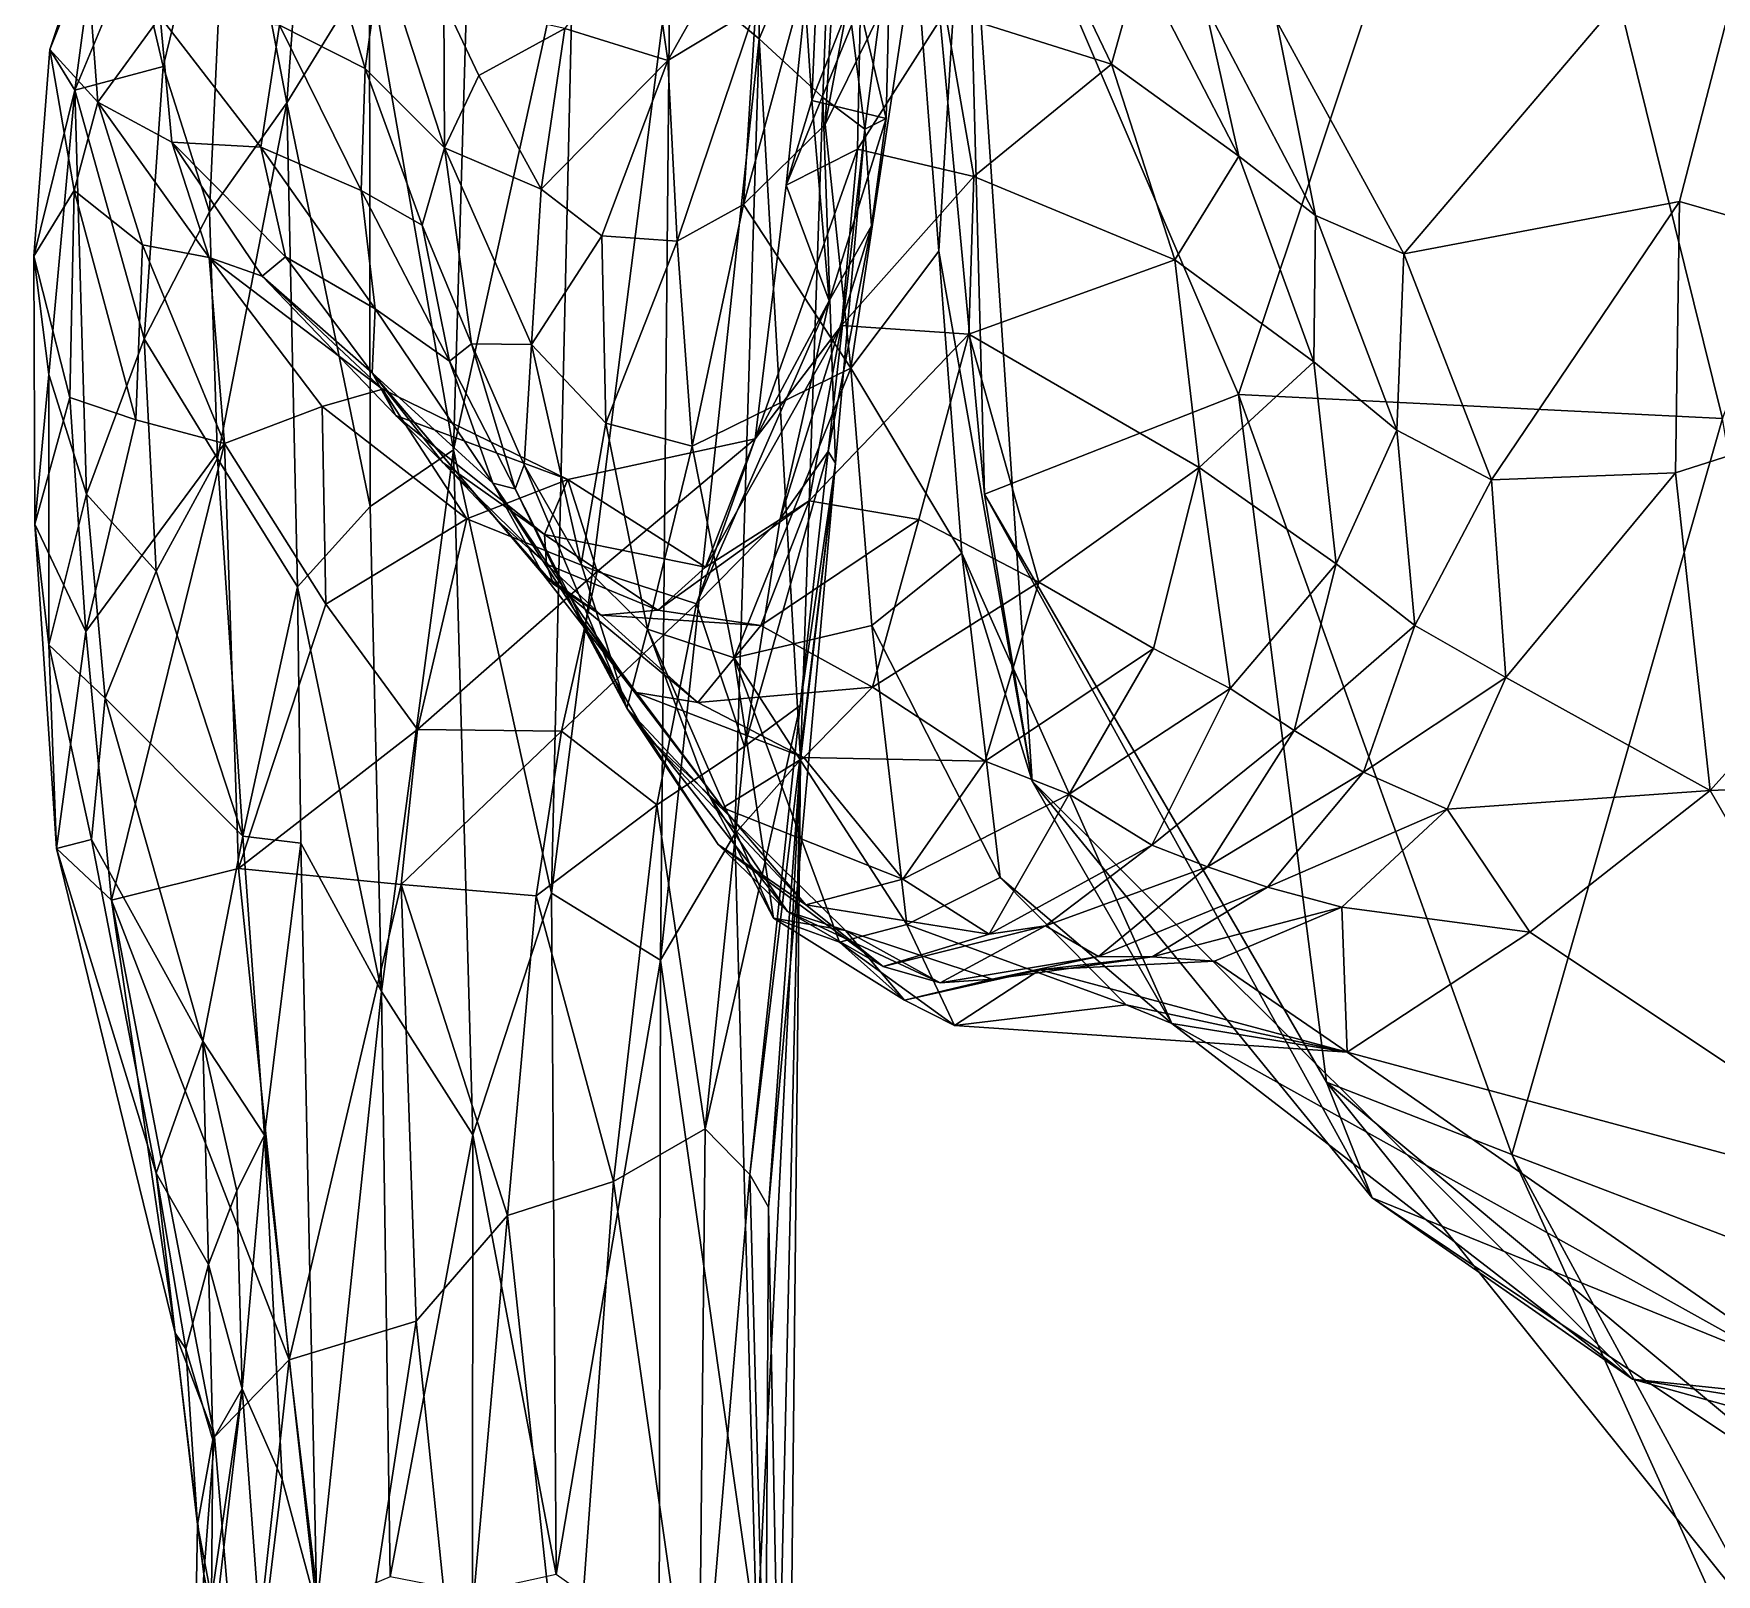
# Model space of a CAD drawing. Extents: x -0.66 to 0.66, y -2.3 to 3.93.
# Drawn here: x -0.3989 to -0.191, y -1.1085 to -0.9182 of the extents above; entities that cross this region are included whole.
import ezdxf

# ---------------------------------------------------------------- set-up
doc = ezdxf.new("R2010")
doc.units = 0
doc.layers.add('PARASAUR$LWO', color=1, linetype='CONTINUOUS')

msp = doc.modelspace()

# ---------------------------------------------------------------- linework, layer by layer
at = {"layer": 'PARASAUR$LWO'}
for points in [[(-0.21617, -0.86113, 2.31022), (-0.29174, -0.86544, 2.1941), (-0.25009, -0.96274, 2.17758)], [(-0.19027, -0.96572, 2.28436), (-0.21617, -0.86113, 2.31022), (-0.25009, -0.96274, 2.17758)], [(-0.15707, -0.88091, 2.42128), (-0.21617, -0.86113, 2.31022), (-0.19027, -0.96572, 2.28436)], [(-0.25009, -0.96274, 2.17758), (-0.29174, -0.86544, 2.1941), (-0.28146, -0.97505, 2.09095)], [(-0.29174, -0.86544, 2.1941), (-0.28375, -0.88923, 2.09886), (-0.28146, -0.97505, 2.09095)], [(-0.30929, -0.91878, 1.5783), (-0.32035, -0.9096, 1.57262), (-0.30942, -0.87705, 1.606)], [(-0.30942, -0.87705, 1.606), (-0.30035, -0.89756, 1.60572), (-0.30929, -0.91878, 1.5783)], [(-0.29005, -0.90677, 2.00686), (-0.29101, -0.87584, 1.98443), (-0.30116, -0.92937, 1.98089)], [(-0.29922, -0.89512, 1.9612), (-0.30116, -0.92937, 1.98089), (-0.29101, -0.87584, 1.98443)], [(-0.36415, -0.87912, 1.58341), (-0.36765, -0.92668, 1.55701), (-0.37485, -0.88904, 1.58564)], [(-0.35743, -0.91004, 1.56292), (-0.36765, -0.92668, 1.55701), (-0.36415, -0.87912, 1.58341)], [(-0.38645, -0.9073, 1.58669), (-0.37485, -0.88904, 1.58564), (-0.38296, -0.9222, 1.57124)], [(-0.37721, -0.94018, 1.55598), (-0.38296, -0.9222, 1.57124), (-0.37485, -0.88904, 1.58564)], [(-0.36765, -0.92668, 1.55701), (-0.37721, -0.94018, 1.55598), (-0.37485, -0.88904, 1.58564)], [(-0.28375, -0.88923, 2.09886), (-0.29005, -0.90677, 2.00686), (-0.2871, -0.94504, 2.01285)], [(-0.28375, -0.88923, 2.09886), (-0.2871, -0.94504, 2.01285), (-0.27557, -1.01053, 2.03134)], [(-0.28146, -0.97505, 2.09095), (-0.28375, -0.88923, 2.09886), (-0.27557, -1.01053, 2.03134)], [(-0.3907, -0.90143, 1.60467), (-0.39696, -0.9201, 1.60761), (-0.38574, -0.89086, 1.62573)], [(-0.39236, -0.90861, 1.62751), (-0.38574, -0.89086, 1.62573), (-0.39696, -0.9201, 1.60761)], [(-0.24541, -0.91658, 1.73413), (-0.18309, -0.89062, 1.7254), (-0.22966, -0.94534, 1.73504)], [(-0.19558, -0.93889, 1.73775), (-0.22966, -0.94534, 1.73504), (-0.18309, -0.89062, 1.7254)], [(-0.19558, -0.93889, 1.73775), (-0.18309, -0.89062, 1.7254), (-0.14067, -0.95471, 1.72373)], [(-0.30116, -0.92937, 1.98089), (-0.29922, -0.89512, 1.9612), (-0.31124, -0.93926, 1.95469)], [(-0.30972, -0.9149, 1.9328), (-0.31124, -0.93926, 1.95469), (-0.29922, -0.89512, 1.9612)], [(-0.32326, -0.90289, 1.82863), (-0.3206, -0.92145, 1.89166), (-0.30683, -0.89699, 1.89226)], [(-0.30972, -0.9149, 1.9328), (-0.30683, -0.89699, 1.89226), (-0.3206, -0.92145, 1.89166)], [(-0.30143, -0.92602, 1.58806), (-0.30929, -0.91878, 1.5783), (-0.30035, -0.89756, 1.60572)], [(-0.30035, -0.89756, 1.60572), (-0.29627, -0.92995, 1.60293), (-0.30143, -0.92602, 1.58806)], [(-0.29627, -0.92995, 1.60293), (-0.30035, -0.89756, 1.60572), (-0.29308, -0.90563, 1.62459)], [(-0.39696, -0.9201, 1.60761), (-0.3907, -0.90143, 1.60467), (-0.39385, -0.92512, 1.58573)], [(-0.39385, -0.92512, 1.58573), (-0.3907, -0.90143, 1.60467), (-0.38645, -0.9073, 1.58669)], [(-0.34513, -0.90316, 1.56622), (-0.33217, -0.90177, 1.57008), (-0.34709, -0.96959, 1.5272)], [(-0.33495, -1.02434, 1.50005), (-0.34709, -0.96959, 1.5272), (-0.33217, -0.90177, 1.57008)], [(-0.33217, -0.90177, 1.57008), (-0.32035, -0.9096, 1.57262), (-0.33495, -1.02434, 1.50005)], [(-0.26579, -0.92191, 1.69391), (-0.28631, -0.91544, 1.66431), (-0.27594, -0.90072, 1.69848)], [(-0.27594, -0.90072, 1.69848), (-0.26233, -0.90954, 1.71895), (-0.26579, -0.92191, 1.69391)], [(-0.36401, -0.90251, 1.67818), (-0.36856, -0.91711, 1.6787), (-0.35797, -0.92244, 1.70993)], [(-0.35797, -0.92244, 1.70993), (-0.35601, -0.90815, 1.70993), (-0.36401, -0.90251, 1.67818)], [(-0.34513, -0.90316, 1.56622), (-0.34709, -0.96959, 1.5272), (-0.35743, -0.91004, 1.56292)], [(-0.3206, -0.92145, 1.89166), (-0.32326, -0.90289, 1.82863), (-0.33332, -0.91753, 1.8201)], [(-0.29362, -0.92865, 1.62611), (-0.29308, -0.90563, 1.62459), (-0.29742, -0.91263, 1.63247)], [(-0.29308, -0.90563, 1.62459), (-0.29362, -0.92865, 1.62611), (-0.29627, -0.92995, 1.60293)], [(-0.39385, -0.92512, 1.58573), (-0.38645, -0.9073, 1.58669), (-0.38296, -0.9222, 1.57124)], [(-0.35601, -0.90815, 1.70993), (-0.35797, -0.92244, 1.70993), (-0.34817, -0.93224, 1.76679)], [(-0.34817, -0.93224, 1.76679), (-0.34825, -0.91424, 1.74791), (-0.35601, -0.90815, 1.70993)], [(-0.30116, -0.92937, 1.98089), (-0.29798, -0.95948, 1.98542), (-0.29005, -0.90677, 2.00686)], [(-0.2871, -0.94504, 2.01285), (-0.29005, -0.90677, 2.00686), (-0.29798, -0.95948, 1.98542)], [(-0.39101, -0.92663, 1.62929), (-0.39236, -0.90861, 1.62751), (-0.39696, -0.9201, 1.60761)], [(-0.39236, -0.90861, 1.62751), (-0.39101, -0.92663, 1.62929), (-0.38333, -0.91608, 1.65229)], [(-0.35743, -0.91004, 1.56292), (-0.35736, -0.97657, 1.52393), (-0.36765, -0.92668, 1.55701)], [(-0.34709, -0.96959, 1.5272), (-0.35736, -0.97657, 1.52393), (-0.35743, -0.91004, 1.56292)], [(-0.3215, -1.03264, 1.50427), (-0.33495, -1.02434, 1.50005), (-0.32035, -0.9096, 1.57262)], [(-0.32035, -0.9096, 1.57262), (-0.30929, -0.91878, 1.5783), (-0.3215, -1.03264, 1.50427)], [(-0.30206, -0.9093, 1.63593), (-0.30361, -0.91412, 1.63222), (-0.30278, -0.92643, 1.62999)], [(-0.30278, -0.92643, 1.62999), (-0.29742, -0.91263, 1.63247), (-0.30206, -0.9093, 1.63593)], [(-0.25006, -0.93329, 1.71701), (-0.26579, -0.92191, 1.69391), (-0.26233, -0.90954, 1.71895)], [(-0.26233, -0.90954, 1.71895), (-0.25425, -0.91459, 1.72755), (-0.25006, -0.93329, 1.71701)], [(-0.29742, -0.91263, 1.63247), (-0.30278, -0.92643, 1.62999), (-0.29362, -0.92865, 1.62611)], [(-0.34394, -0.92331, 1.77811), (-0.34825, -0.91424, 1.74791), (-0.34817, -0.93224, 1.76679)], [(-0.34394, -0.92331, 1.77811), (-0.33332, -0.91753, 1.8201), (-0.34825, -0.91424, 1.74791)], [(-0.30598, -0.93688, 1.62557), (-0.30278, -0.92643, 1.62999), (-0.30361, -0.91412, 1.63222)], [(-0.30361, -0.91412, 1.63222), (-0.29677, -0.91441, 1.64493), (-0.30598, -0.93688, 1.62557)], [(-0.29715, -0.93241, 1.63889), (-0.30598, -0.93688, 1.62557), (-0.29677, -0.91441, 1.64493)], [(-0.29677, -0.91441, 1.64493), (-0.28631, -0.91544, 1.66431), (-0.29715, -0.93241, 1.63889)], [(-0.24058, -0.94061, 1.7274), (-0.25006, -0.93329, 1.71701), (-0.25425, -0.91459, 1.72755)], [(-0.25425, -0.91459, 1.72755), (-0.24541, -0.91658, 1.73413), (-0.24058, -0.94061, 1.7274)], [(-0.38188, -0.93155, 1.65057), (-0.38333, -0.91608, 1.65229), (-0.39101, -0.92663, 1.62929)], [(-0.37087, -0.93216, 1.67781), (-0.36856, -0.91711, 1.6787), (-0.38333, -0.91608, 1.65229)], [(-0.38333, -0.91608, 1.65229), (-0.38188, -0.93155, 1.65057), (-0.37087, -0.93216, 1.67781)], [(-0.3206, -0.92145, 1.89166), (-0.31945, -0.94378, 1.92271), (-0.30972, -0.9149, 1.9328)], [(-0.31124, -0.93926, 1.95469), (-0.30972, -0.9149, 1.9328), (-0.31945, -0.94378, 1.92271)], [(-0.28278, -0.93582, 1.66278), (-0.29715, -0.93241, 1.63889), (-0.28631, -0.91544, 1.66431)], [(-0.28631, -0.91544, 1.66431), (-0.26579, -0.92191, 1.69391), (-0.28278, -0.93582, 1.66278)], [(-0.22966, -0.94534, 1.73504), (-0.24058, -0.94061, 1.7274), (-0.24541, -0.91658, 1.73413)], [(-0.36856, -0.91711, 1.6787), (-0.37087, -0.93216, 1.67781), (-0.35846, -0.93755, 1.71052)], [(-0.35846, -0.93755, 1.71052), (-0.35797, -0.92244, 1.70993), (-0.36856, -0.91711, 1.6787)], [(-0.33622, -0.93736, 1.84106), (-0.33332, -0.91753, 1.8201), (-0.34394, -0.92331, 1.77811)], [(-0.3206, -0.92145, 1.89166), (-0.33332, -0.91753, 1.8201), (-0.33622, -0.93736, 1.84106)], [(-0.31232, -1.01701, 1.52042), (-0.3215, -1.03264, 1.50427), (-0.30929, -0.91878, 1.5783)], [(-0.30929, -0.91878, 1.5783), (-0.30421, -1.00786, 1.54015), (-0.31232, -1.01701, 1.52042)], [(-0.30421, -1.00786, 1.54015), (-0.30929, -0.91878, 1.5783), (-0.30143, -0.92602, 1.58806)], [(-0.39894, -0.94566, 1.59159), (-0.39696, -0.9201, 1.60761), (-0.39385, -0.92512, 1.58573)], [(-0.39392, -0.93754, 1.61434), (-0.39696, -0.9201, 1.60761), (-0.39894, -0.94566, 1.59159)], [(-0.39392, -0.93754, 1.61434), (-0.39101, -0.92663, 1.62929), (-0.39696, -0.9201, 1.60761)], [(-0.39385, -0.92512, 1.58573), (-0.38296, -0.9222, 1.57124), (-0.38527, -0.95585, 1.55582)], [(-0.37721, -0.94018, 1.55598), (-0.38527, -0.95585, 1.55582), (-0.38296, -0.9222, 1.57124)], [(-0.35797, -0.92244, 1.70993), (-0.35846, -0.93755, 1.71052), (-0.35093, -0.94183, 1.74782)], [(-0.35093, -0.94183, 1.74782), (-0.34817, -0.93224, 1.76679), (-0.35797, -0.92244, 1.70993)], [(-0.32876, -0.94313, 1.88782), (-0.3206, -0.92145, 1.89166), (-0.33622, -0.93736, 1.84106)], [(-0.31945, -0.94378, 1.92271), (-0.3206, -0.92145, 1.89166), (-0.32876, -0.94313, 1.88782)], [(-0.25797, -0.94608, 1.6956), (-0.28278, -0.93582, 1.66278), (-0.26579, -0.92191, 1.69391)], [(-0.26579, -0.92191, 1.69391), (-0.25006, -0.93329, 1.71701), (-0.25797, -0.94608, 1.6956)], [(-0.39894, -0.94566, 1.59159), (-0.39385, -0.92512, 1.58573), (-0.39708, -0.96027, 1.57284)], [(-0.39708, -0.96027, 1.57284), (-0.39385, -0.92512, 1.58573), (-0.39241, -0.97506, 1.55536)], [(-0.39241, -0.97506, 1.55536), (-0.39385, -0.92512, 1.58573), (-0.38527, -0.95585, 1.55582)], [(-0.33622, -0.93736, 1.84106), (-0.34394, -0.92331, 1.77811), (-0.34817, -0.93224, 1.76679)], [(-0.39101, -0.92663, 1.62929), (-0.39392, -0.93754, 1.61434), (-0.38548, -0.94426, 1.62217)], [(-0.39101, -0.92663, 1.62929), (-0.38548, -0.94426, 1.62217), (-0.37726, -0.94583, 1.63097)], [(-0.39101, -0.92663, 1.62929), (-0.37726, -0.94583, 1.63097), (-0.38188, -0.93155, 1.65057)], [(-0.36765, -0.92668, 1.55701), (-0.37623, -0.97065, 1.53917), (-0.37721, -0.94018, 1.55598)], [(-0.36765, -0.92668, 1.55701), (-0.36635, -0.9865, 1.52193), (-0.37623, -0.97065, 1.53917)], [(-0.35736, -0.97657, 1.52393), (-0.36635, -0.9865, 1.52193), (-0.36765, -0.92668, 1.55701)], [(-0.30278, -0.92643, 1.62999), (-0.30598, -0.93688, 1.62557), (-0.30067, -0.95117, 1.62744)], [(-0.30143, -0.92602, 1.58806), (-0.29988, -0.97121, 1.58089), (-0.30421, -1.00786, 1.54015)], [(-0.30067, -0.95117, 1.62744), (-0.29362, -0.92865, 1.62611), (-0.30278, -0.92643, 1.62999)], [(-0.29627, -0.92995, 1.60293), (-0.29988, -0.97121, 1.58089), (-0.30143, -0.92602, 1.58806)], [(-0.29541, -0.94189, 1.6146), (-0.29362, -0.92865, 1.62611), (-0.30067, -0.95117, 1.62744)], [(-0.29541, -0.94189, 1.6146), (-0.29627, -0.92995, 1.60293), (-0.29362, -0.92865, 1.62611)], [(-0.31124, -0.93926, 1.95469), (-0.29798, -0.95948, 1.98542), (-0.30116, -0.92937, 1.98089)], [(-0.29988, -0.97121, 1.58089), (-0.29627, -0.92995, 1.60293), (-0.30079, -0.9698, 1.59646)], [(-0.29541, -0.94189, 1.6146), (-0.30079, -0.9698, 1.59646), (-0.29627, -0.92995, 1.60293)], [(-0.38188, -0.93155, 1.65057), (-0.37073, -0.94813, 1.64925), (-0.36784, -0.94573, 1.67341)], [(-0.37073, -0.94813, 1.64925), (-0.38188, -0.93155, 1.65057), (-0.37726, -0.94583, 1.63097)], [(-0.36784, -0.94573, 1.67341), (-0.37087, -0.93216, 1.67781), (-0.38188, -0.93155, 1.65057)], [(-0.35674, -0.95217, 1.70799), (-0.35846, -0.93755, 1.71052), (-0.37087, -0.93216, 1.67781)], [(-0.37087, -0.93216, 1.67781), (-0.36784, -0.94573, 1.67341), (-0.35674, -0.95217, 1.70799)], [(-0.34484, -0.95649, 1.77766), (-0.34817, -0.93224, 1.76679), (-0.35093, -0.94183, 1.74782)], [(-0.34817, -0.93224, 1.76679), (-0.34484, -0.95649, 1.77766), (-0.33745, -0.95657, 1.8414)], [(-0.33745, -0.95657, 1.8414), (-0.33622, -0.93736, 1.84106), (-0.34817, -0.93224, 1.76679)], [(-0.30598, -0.93688, 1.62557), (-0.29715, -0.93241, 1.63889), (-0.30982, -0.96823, 1.62428)], [(-0.29912, -0.9542, 1.64235), (-0.30982, -0.96823, 1.62428), (-0.29715, -0.93241, 1.63889)], [(-0.29715, -0.93241, 1.63889), (-0.28278, -0.93582, 1.66278), (-0.29912, -0.9542, 1.64235)], [(-0.24079, -0.95871, 1.72244), (-0.25797, -0.94608, 1.6956), (-0.25006, -0.93329, 1.71701)], [(-0.25006, -0.93329, 1.71701), (-0.24058, -0.94061, 1.7274), (-0.24079, -0.95871, 1.72244)], [(-0.39448, -0.96311, 1.59799), (-0.39392, -0.93754, 1.61434), (-0.39894, -0.94566, 1.59159)], [(-0.39448, -0.96311, 1.59799), (-0.38632, -0.96588, 1.60614), (-0.39392, -0.93754, 1.61434)], [(-0.39392, -0.93754, 1.61434), (-0.38632, -0.96588, 1.60614), (-0.38548, -0.94426, 1.62217)], [(-0.34755, -0.95862, 1.7466), (-0.35093, -0.94183, 1.74782), (-0.35846, -0.93755, 1.71052)], [(-0.35846, -0.93755, 1.71052), (-0.35674, -0.95217, 1.70799), (-0.34755, -0.95862, 1.7466)], [(-0.32876, -0.94313, 1.88782), (-0.33622, -0.93736, 1.84106), (-0.33745, -0.95657, 1.8414)], [(-0.30982, -0.96823, 1.62428), (-0.30067, -0.95117, 1.62744), (-0.30598, -0.93688, 1.62557)], [(-0.2834, -0.95527, 1.66532), (-0.29912, -0.9542, 1.64235), (-0.28278, -0.93582, 1.66278)], [(-0.28278, -0.93582, 1.66278), (-0.25797, -0.94608, 1.6956), (-0.2834, -0.95527, 1.66532)], [(-0.31945, -0.94378, 1.92271), (-0.31758, -0.96911, 1.93099), (-0.31124, -0.93926, 1.95469)], [(-0.29798, -0.95948, 1.98542), (-0.31124, -0.93926, 1.95469), (-0.31758, -0.96911, 1.93099)], [(-0.19558, -0.93889, 1.73775), (-0.21884, -0.97329, 1.74568), (-0.22966, -0.94534, 1.73504)], [(-0.1961, -0.97243, 1.73558), (-0.21884, -0.97329, 1.74568), (-0.19558, -0.93889, 1.73775)], [(-0.1961, -0.97243, 1.73558), (-0.19558, -0.93889, 1.73775), (-0.14067, -0.95471, 1.72373)], [(-0.37721, -0.94018, 1.55598), (-0.37623, -0.97065, 1.53917), (-0.38527, -0.95585, 1.55582)], [(-0.23052, -0.96715, 1.73558), (-0.24079, -0.95871, 1.72244), (-0.24058, -0.94061, 1.7274)], [(-0.24058, -0.94061, 1.7274), (-0.22966, -0.94534, 1.73504), (-0.23052, -0.96715, 1.73558)], [(-0.35093, -0.94183, 1.74782), (-0.34755, -0.95862, 1.7466), (-0.34484, -0.95649, 1.77766)], [(-0.32823, -0.96627, 1.89341), (-0.32876, -0.94313, 1.88782), (-0.33745, -0.95657, 1.8414)], [(-0.32876, -0.94313, 1.88782), (-0.32823, -0.96627, 1.89341), (-0.31945, -0.94378, 1.92271)], [(-0.31758, -0.96911, 1.93099), (-0.31945, -0.94378, 1.92271), (-0.32823, -0.96627, 1.89341)], [(-0.30079, -0.9698, 1.59646), (-0.29541, -0.94189, 1.6146), (-0.30671, -0.97808, 1.60509)], [(-0.30067, -0.95117, 1.62744), (-0.30671, -0.97808, 1.60509), (-0.29541, -0.94189, 1.6146)], [(-0.39881, -0.97876, 1.57742), (-0.39894, -0.94566, 1.59159), (-0.39708, -0.96027, 1.57284)], [(-0.39448, -0.96311, 1.59799), (-0.39894, -0.94566, 1.59159), (-0.39881, -0.97876, 1.57742)], [(-0.38632, -0.96588, 1.60614), (-0.37535, -0.96881, 1.61602), (-0.38548, -0.94426, 1.62217)], [(-0.38548, -0.94426, 1.62217), (-0.37535, -0.96881, 1.61602), (-0.37726, -0.94583, 1.63097)], [(-0.36328, -0.96423, 1.62885), (-0.35586, -0.96208, 1.63083), (-0.37726, -0.94583, 1.63097)], [(-0.37535, -0.96881, 1.61602), (-0.36328, -0.96423, 1.62885), (-0.37726, -0.94583, 1.63097)], [(-0.37726, -0.94583, 1.63097), (-0.35586, -0.96208, 1.63083), (-0.37073, -0.94813, 1.64925)], [(-0.35713, -0.96004, 1.68383), (-0.36784, -0.94573, 1.67341), (-0.37073, -0.94813, 1.64925)], [(-0.35713, -0.96004, 1.68383), (-0.35674, -0.95217, 1.70799), (-0.36784, -0.94573, 1.67341)], [(-0.2871, -0.94504, 2.01285), (-0.29798, -0.95948, 1.98542), (-0.28426, -0.98233, 1.99064)], [(-0.2871, -0.94504, 2.01285), (-0.28426, -0.98233, 1.99064), (-0.27557, -1.01053, 2.03134)], [(-0.21884, -0.97329, 1.74568), (-0.23052, -0.96715, 1.73558), (-0.22966, -0.94534, 1.73504)], [(-0.25494, -0.97174, 1.70299), (-0.2834, -0.95527, 1.66532), (-0.25797, -0.94608, 1.6956)], [(-0.25797, -0.94608, 1.6956), (-0.24079, -0.95871, 1.72244), (-0.25494, -0.97174, 1.70299)], [(-0.37073, -0.94813, 1.64925), (-0.35421, -0.96532, 1.64495), (-0.35713, -0.96004, 1.68383)], [(-0.35421, -0.96532, 1.64495), (-0.37073, -0.94813, 1.64925), (-0.35586, -0.96208, 1.63083)], [(-0.30671, -0.97808, 1.60509), (-0.30067, -0.95117, 1.62744), (-0.31706, -0.98862, 1.60974)], [(-0.30982, -0.96823, 1.62428), (-0.31706, -0.98862, 1.60974), (-0.30067, -0.95117, 1.62744)], [(-0.35674, -0.95217, 1.70799), (-0.35713, -0.96004, 1.68383), (-0.34221, -0.97369, 1.74017)], [(-0.34221, -0.97369, 1.74017), (-0.34755, -0.95862, 1.7466), (-0.35674, -0.95217, 1.70799)], [(-0.30982, -0.96823, 1.62428), (-0.29912, -0.9542, 1.64235), (-0.31595, -0.98408, 1.63394)], [(-0.30313, -0.97586, 1.65701), (-0.31595, -0.98408, 1.63394), (-0.29912, -0.9542, 1.64235)], [(-0.29912, -0.9542, 1.64235), (-0.2834, -0.95527, 1.66532), (-0.30313, -0.97586, 1.65701)], [(-0.38527, -0.95585, 1.55582), (-0.38381, -0.98457, 1.5388), (-0.39241, -0.97506, 1.55536)], [(-0.37623, -0.97065, 1.53917), (-0.38381, -0.98457, 1.5388), (-0.38527, -0.95585, 1.55582)], [(-0.28959, -0.97819, 1.67608), (-0.30313, -0.97586, 1.65701), (-0.2834, -0.95527, 1.66532)], [(-0.27474, -0.98592, 1.69401), (-0.28959, -0.97819, 1.67608), (-0.2834, -0.95527, 1.66532)], [(-0.2834, -0.95527, 1.66532), (-0.25494, -0.97174, 1.70299), (-0.27474, -0.98592, 1.69401)], [(-0.19182, -1.01167, 1.75773), (-0.1961, -0.97243, 1.73558), (-0.14067, -0.95471, 1.72373)], [(-0.19182, -1.01167, 1.75773), (-0.14067, -0.95471, 1.72373), (-0.12925, -1.00908, 1.76438)], [(-0.33946, -0.97441, 1.7729), (-0.34484, -0.95649, 1.77766), (-0.34755, -0.95862, 1.7466)], [(-0.34484, -0.95649, 1.77766), (-0.33946, -0.97441, 1.7729), (-0.33835, -0.97141, 1.80795)], [(-0.33835, -0.97141, 1.80795), (-0.33745, -0.95657, 1.8414), (-0.34484, -0.95649, 1.77766)], [(-0.3313, -0.98364, 1.84251), (-0.33745, -0.95657, 1.8414), (-0.33835, -0.97141, 1.80795)], [(-0.33745, -0.95657, 1.8414), (-0.3313, -0.98364, 1.84251), (-0.32823, -0.96627, 1.89341)], [(-0.39881, -0.97876, 1.57742), (-0.39708, -0.96027, 1.57284), (-0.39706, -0.99366, 1.55601)], [(-0.39706, -0.99366, 1.55601), (-0.39708, -0.96027, 1.57284), (-0.39241, -0.97506, 1.55536)], [(-0.33598, -0.98499, 1.72513), (-0.35713, -0.96004, 1.68383), (-0.34153, -0.97841, 1.70052)], [(-0.34153, -0.97841, 1.70052), (-0.35713, -0.96004, 1.68383), (-0.3484, -0.97115, 1.67231)], [(-0.3484, -0.97115, 1.67231), (-0.35713, -0.96004, 1.68383), (-0.35421, -0.96532, 1.64495)], [(-0.33598, -0.98499, 1.72513), (-0.34221, -0.97369, 1.74017), (-0.35713, -0.96004, 1.68383)], [(-0.34755, -0.95862, 1.7466), (-0.34221, -0.97369, 1.74017), (-0.33946, -0.97441, 1.7729)], [(-0.29798, -0.95948, 1.98542), (-0.31758, -0.96911, 1.93099), (-0.3124, -0.99527, 1.92033)], [(-0.3124, -0.99527, 1.92033), (-0.29539, -0.99128, 1.96689), (-0.29798, -0.95948, 1.98542)], [(-0.29539, -0.99128, 1.96689), (-0.28426, -0.98233, 1.99064), (-0.29798, -0.95948, 1.98542)], [(-0.23801, -0.98364, 1.73301), (-0.25494, -0.97174, 1.70299), (-0.24079, -0.95871, 1.72244)], [(-0.24079, -0.95871, 1.72244), (-0.23052, -0.96715, 1.73558), (-0.23801, -0.98364, 1.73301)], [(-0.36328, -0.96423, 1.62885), (-0.34544, -0.97808, 1.6273), (-0.35586, -0.96208, 1.63083)], [(-0.34544, -0.97808, 1.6273), (-0.33295, -0.97324, 1.62601), (-0.35586, -0.96208, 1.63083)], [(-0.35586, -0.96208, 1.63083), (-0.33295, -0.97324, 1.62601), (-0.35421, -0.96532, 1.64495)], [(-0.39248, -0.99204, 1.58511), (-0.39448, -0.96311, 1.59799), (-0.39881, -0.97876, 1.57742)], [(-0.39448, -0.96311, 1.59799), (-0.39248, -0.99204, 1.58511), (-0.38632, -0.96588, 1.60614)], [(-0.37535, -0.96881, 1.61602), (-0.36286, -0.98865, 1.61338), (-0.36328, -0.96423, 1.62885)], [(-0.36286, -0.98865, 1.61338), (-0.34544, -0.97808, 1.6273), (-0.36328, -0.96423, 1.62885)], [(-0.25009, -0.96274, 2.17758), (-0.28146, -0.97505, 2.09095), (-0.23921, -1.04771, 2.07853)], [(-0.21632, -1.05663, 2.16369), (-0.25009, -0.96274, 2.17758), (-0.23921, -1.04771, 2.07853)], [(-0.19027, -0.96572, 2.28436), (-0.25009, -0.96274, 2.17758), (-0.21632, -1.05663, 2.16369)], [(-0.39248, -0.99204, 1.58511), (-0.37535, -0.96881, 1.61602), (-0.38632, -0.96588, 1.60614)], [(-0.35421, -0.96532, 1.64495), (-0.33581, -0.98003, 1.63909), (-0.3484, -0.97115, 1.67231)], [(-0.33581, -0.98003, 1.63909), (-0.35421, -0.96532, 1.64495), (-0.33295, -0.97324, 1.62601)], [(-0.32312, -0.99174, 1.88137), (-0.32823, -0.96627, 1.89341), (-0.3313, -0.98364, 1.84251)], [(-0.31758, -0.96911, 1.93099), (-0.32823, -0.96627, 1.89341), (-0.32312, -0.99174, 1.88137)], [(-0.17232, -1.07345, 2.28684), (-0.19027, -0.96572, 2.28436), (-0.21632, -1.05663, 2.16369)], [(-0.32933, -0.98461, 1.62256), (-0.30982, -0.96823, 1.62428), (-0.33295, -0.97324, 1.62601)], [(-0.33295, -0.97324, 1.62601), (-0.30982, -0.96823, 1.62428), (-0.31595, -0.98408, 1.63394)], [(-0.30982, -0.96823, 1.62428), (-0.32933, -0.98461, 1.62256), (-0.31706, -0.98862, 1.60974)], [(-0.22831, -0.99128, 1.74921), (-0.23801, -0.98364, 1.73301), (-0.23052, -0.96715, 1.73558)], [(-0.23052, -0.96715, 1.73558), (-0.21884, -0.97329, 1.74568), (-0.22831, -0.99128, 1.74921)], [(-0.39248, -0.99204, 1.58511), (-0.38934, -1.02523, 1.56457), (-0.37535, -0.96881, 1.61602)], [(-0.38934, -1.02523, 1.56457), (-0.37363, -1.02129, 1.58199), (-0.37535, -0.96881, 1.61602)], [(-0.37623, -0.97065, 1.53917), (-0.3731, -1.01732, 1.51442), (-0.38381, -0.98457, 1.5388)], [(-0.36635, -0.9865, 1.52193), (-0.3731, -1.01732, 1.51442), (-0.37623, -0.97065, 1.53917)], [(-0.37535, -0.96881, 1.61602), (-0.37363, -1.02129, 1.58199), (-0.36286, -0.98865, 1.61338)], [(-0.34709, -0.96959, 1.5272), (-0.35596, -1.0365, 1.49224), (-0.35736, -0.97657, 1.52393)], [(-0.34709, -0.96959, 1.5272), (-0.34468, -1.05421, 1.48223), (-0.35596, -1.0365, 1.49224)], [(-0.34709, -0.96959, 1.5272), (-0.33495, -1.02434, 1.50005), (-0.34468, -1.05421, 1.48223)], [(-0.3124, -0.99527, 1.92033), (-0.31758, -0.96911, 1.93099), (-0.32312, -0.99174, 1.88137)], [(-0.30424, -1.00115, 1.57876), (-0.30079, -0.9698, 1.59646), (-0.31111, -1.00622, 1.5886)], [(-0.30671, -0.97808, 1.60509), (-0.31111, -1.00622, 1.5886), (-0.30079, -0.9698, 1.59646)], [(-0.30079, -0.9698, 1.59646), (-0.30424, -1.00115, 1.57876), (-0.29988, -0.97121, 1.58089)], [(-0.3484, -0.97115, 1.67231), (-0.33559, -0.98368, 1.66897), (-0.34153, -0.97841, 1.70052)], [(-0.33559, -0.98368, 1.66897), (-0.3484, -0.97115, 1.67231), (-0.33581, -0.98003, 1.63909)], [(-0.32564, -1.00151, 1.81994), (-0.33835, -0.97141, 1.80795), (-0.33946, -0.97441, 1.7729)], [(-0.33835, -0.97141, 1.80795), (-0.32564, -1.00151, 1.81994), (-0.3313, -0.98364, 1.84251)], [(-0.30815, -1.06314, 1.52432), (-0.29988, -0.97121, 1.58089), (-0.31047, -1.05911, 1.53847)], [(-0.30424, -1.00115, 1.57876), (-0.31047, -1.05911, 1.53847), (-0.29988, -0.97121, 1.58089)], [(-0.29988, -0.97121, 1.58089), (-0.30815, -1.06314, 1.52432), (-0.30421, -1.00786, 1.54015)], [(-0.2606, -0.99413, 1.71235), (-0.27474, -0.98592, 1.69401), (-0.25494, -0.97174, 1.70299)], [(-0.25111, -0.99907, 1.72872), (-0.2606, -0.99413, 1.71235), (-0.25494, -0.97174, 1.70299)], [(-0.25494, -0.97174, 1.70299), (-0.23801, -0.98364, 1.73301), (-0.25111, -0.99907, 1.72872)], [(-0.1961, -0.97243, 1.73558), (-0.21705, -0.99769, 1.7628), (-0.21884, -0.97329, 1.74568)], [(-0.1961, -0.97243, 1.73558), (-0.19182, -1.01167, 1.75773), (-0.21705, -0.99769, 1.7628)], [(-0.34544, -0.97808, 1.6273), (-0.32933, -0.98461, 1.62256), (-0.33295, -0.97324, 1.62601)], [(-0.33217, -0.9893, 1.76195), (-0.34221, -0.97369, 1.74017), (-0.32471, -0.9995, 1.74306)], [(-0.34221, -0.97369, 1.74017), (-0.33598, -0.98499, 1.72513), (-0.32471, -0.9995, 1.74306)], [(-0.33217, -0.9893, 1.76195), (-0.33946, -0.97441, 1.7729), (-0.34221, -0.97369, 1.74017)], [(-0.33946, -0.97441, 1.7729), (-0.33217, -0.9893, 1.76195), (-0.32564, -1.00151, 1.81994)], [(-0.33581, -0.98003, 1.63909), (-0.33295, -0.97324, 1.62601), (-0.31595, -0.98408, 1.63394)], [(-0.21705, -0.99769, 1.7628), (-0.22831, -0.99128, 1.74921), (-0.21884, -0.97329, 1.74568)], [(-0.39241, -0.97506, 1.55536), (-0.3901, -1.00025, 1.53927), (-0.39706, -0.99366, 1.55601)], [(-0.3901, -1.00025, 1.53927), (-0.39241, -0.97506, 1.55536), (-0.38381, -0.98457, 1.5388)], [(-0.35736, -0.97657, 1.52393), (-0.35596, -1.0365, 1.49224), (-0.36635, -0.9865, 1.52193)], [(-0.31595, -0.98408, 1.63394), (-0.30313, -0.97586, 1.65701), (-0.32182, -0.98937, 1.66426)], [(-0.30908, -0.99126, 1.68275), (-0.32182, -0.98937, 1.66426), (-0.30313, -0.97586, 1.65701)], [(-0.30313, -0.97586, 1.65701), (-0.28959, -0.97819, 1.67608), (-0.30908, -0.99126, 1.68275)], [(-0.23921, -1.04771, 2.07853), (-0.28146, -0.97505, 2.09095), (-0.23357, -1.062, 2.01121)], [(-0.28146, -0.97505, 2.09095), (-0.27557, -1.01053, 2.03134), (-0.23357, -1.062, 2.01121)], [(-0.39614, -1.01883, 1.55408), (-0.39881, -0.97876, 1.57742), (-0.39706, -0.99366, 1.55601)], [(-0.39248, -0.99204, 1.58511), (-0.39881, -0.97876, 1.57742), (-0.39614, -1.01883, 1.55408)], [(-0.36286, -0.98865, 1.61338), (-0.35151, -1.00414, 1.60694), (-0.34544, -0.97808, 1.6273)], [(-0.35151, -1.00414, 1.60694), (-0.32933, -0.98461, 1.62256), (-0.34544, -0.97808, 1.6273)], [(-0.33598, -0.98499, 1.72513), (-0.34153, -0.97841, 1.70052), (-0.33472, -0.98616, 1.69958)], [(-0.33472, -0.98616, 1.69958), (-0.34153, -0.97841, 1.70052), (-0.33559, -0.98368, 1.66897)], [(-0.30671, -0.97808, 1.60509), (-0.31706, -0.98862, 1.60974), (-0.31111, -1.00622, 1.5886)], [(-0.29531, -0.99889, 1.69962), (-0.30908, -0.99126, 1.68275), (-0.28959, -0.97819, 1.67608)], [(-0.28959, -0.97819, 1.67608), (-0.27474, -0.98592, 1.69401), (-0.29531, -0.99889, 1.69962)], [(-0.33559, -0.98368, 1.66897), (-0.33581, -0.98003, 1.63909), (-0.32182, -0.98937, 1.66426)], [(-0.33581, -0.98003, 1.63909), (-0.31595, -0.98408, 1.63394), (-0.32182, -0.98937, 1.66426)], [(-0.28426, -0.98233, 1.99064), (-0.29539, -0.99128, 1.96689), (-0.27953, -1.02242, 1.95503)], [(-0.27557, -1.01053, 2.03134), (-0.28426, -0.98233, 1.99064), (-0.25834, -1.04046, 1.95594)], [(-0.25834, -1.04046, 1.95594), (-0.28426, -0.98233, 1.99064), (-0.27953, -1.02242, 1.95503)], [(-0.38381, -0.98457, 1.5388), (-0.3731, -1.01732, 1.51442), (-0.3901, -1.00025, 1.53927)], [(-0.32933, -0.98461, 1.62256), (-0.35151, -1.00414, 1.60694), (-0.33372, -1.00435, 1.6057)], [(-0.33598, -0.98499, 1.72513), (-0.33472, -0.98616, 1.69958), (-0.32883, -0.99001, 1.6974)], [(-0.32883, -0.99001, 1.6974), (-0.31687, -1.00081, 1.71397), (-0.33598, -0.98499, 1.72513)], [(-0.32471, -0.9995, 1.74306), (-0.33598, -0.98499, 1.72513), (-0.31687, -1.00081, 1.71397)], [(-0.33472, -0.98616, 1.69958), (-0.33559, -0.98368, 1.66897), (-0.32883, -0.99001, 1.6974)], [(-0.33559, -0.98368, 1.66897), (-0.32182, -0.98937, 1.66426), (-0.32883, -0.99001, 1.6974)], [(-0.32933, -0.98461, 1.62256), (-0.33372, -1.00435, 1.6057), (-0.31706, -0.98862, 1.60974)], [(-0.3313, -0.98364, 1.84251), (-0.32564, -1.00151, 1.81994), (-0.32312, -0.99174, 1.88137)], [(-0.24319, -1.00424, 1.7466), (-0.25111, -0.99907, 1.72872), (-0.23801, -0.98364, 1.73301)], [(-0.23801, -0.98364, 1.73301), (-0.22831, -0.99128, 1.74921), (-0.24319, -1.00424, 1.7466)], [(-0.36635, -0.9865, 1.52193), (-0.36595, -1.01817, 1.50583), (-0.3731, -1.01732, 1.51442)], [(-0.35596, -1.0365, 1.49224), (-0.36595, -1.01817, 1.50583), (-0.36635, -0.9865, 1.52193)], [(-0.28138, -1.00805, 1.71591), (-0.29531, -0.99889, 1.69962), (-0.27474, -0.98592, 1.69401)], [(-0.27474, -0.98592, 1.69401), (-0.2606, -0.99413, 1.71235), (-0.28138, -1.00805, 1.71591)], [(-0.37363, -1.02129, 1.58199), (-0.35151, -1.00414, 1.60694), (-0.36286, -0.98865, 1.61338)], [(-0.31706, -0.98862, 1.60974), (-0.33372, -1.00435, 1.6057), (-0.32195, -1.01342, 1.59344)], [(-0.32304, -1.00513, 1.78141), (-0.33217, -0.9893, 1.76195), (-0.3138, -1.0138, 1.75867)], [(-0.33217, -0.9893, 1.76195), (-0.32471, -0.9995, 1.74306), (-0.3138, -1.0138, 1.75867)], [(-0.32304, -1.00513, 1.78141), (-0.32564, -1.00151, 1.81994), (-0.33217, -0.9893, 1.76195)], [(-0.32182, -0.98937, 1.66426), (-0.30908, -0.99126, 1.68275), (-0.32883, -0.99001, 1.6974)], [(-0.31706, -0.98862, 1.60974), (-0.32195, -1.01342, 1.59344), (-0.31111, -1.00622, 1.5886)], [(-0.31687, -1.00081, 1.71397), (-0.32883, -0.99001, 1.6974), (-0.30908, -0.99126, 1.68275)], [(-0.30908, -0.99126, 1.68275), (-0.29531, -0.99889, 1.69962), (-0.31687, -1.00081, 1.71397)], [(-0.29539, -0.99128, 1.96689), (-0.3124, -0.99527, 1.92033), (-0.29108, -1.02821, 1.93744)], [(-0.29108, -1.02821, 1.93744), (-0.27953, -1.02242, 1.95503), (-0.29539, -0.99128, 1.96689)], [(-0.23466, -1.00942, 1.76383), (-0.24319, -1.00424, 1.7466), (-0.22831, -0.99128, 1.74921)], [(-0.22831, -0.99128, 1.74921), (-0.21705, -0.99769, 1.7628), (-0.23466, -1.00942, 1.76383)], [(-0.39706, -0.99366, 1.55601), (-0.39179, -1.01774, 1.54065), (-0.39614, -1.01883, 1.55408)], [(-0.39179, -1.01774, 1.54065), (-0.39706, -0.99366, 1.55601), (-0.3901, -1.00025, 1.53927)], [(-0.38934, -1.02523, 1.56457), (-0.39248, -0.99204, 1.58511), (-0.39614, -1.01883, 1.55408)], [(-0.31539, -1.01246, 1.85433), (-0.32312, -0.99174, 1.88137), (-0.32564, -1.00151, 1.81994)], [(-0.31539, -1.01246, 1.85433), (-0.30752, -1.02743, 1.88786), (-0.32312, -0.99174, 1.88137)], [(-0.3124, -0.99527, 1.92033), (-0.32312, -0.99174, 1.88137), (-0.30752, -1.02743, 1.88786)], [(-0.29938, -1.0304, 1.91656), (-0.29108, -1.02821, 1.93744), (-0.3124, -0.99527, 1.92033)], [(-0.30752, -1.02743, 1.88786), (-0.29938, -1.0304, 1.91656), (-0.3124, -0.99527, 1.92033)], [(-0.27099, -1.01213, 1.73456), (-0.28138, -1.00805, 1.71591), (-0.2606, -0.99413, 1.71235)], [(-0.2606, -0.99413, 1.71235), (-0.25111, -0.99907, 1.72872), (-0.27099, -1.01213, 1.73456)], [(-0.2243, -1.01397, 1.77757), (-0.23466, -1.00942, 1.76383), (-0.21705, -0.99769, 1.7628)], [(-0.19182, -1.01167, 1.75773), (-0.2243, -1.01397, 1.77757), (-0.21705, -0.99769, 1.7628)], [(-0.31687, -1.00081, 1.71397), (-0.30379, -1.00758, 1.72954), (-0.32471, -0.9995, 1.74306)], [(-0.3138, -1.0138, 1.75867), (-0.32471, -0.9995, 1.74306), (-0.30379, -1.00758, 1.72954)], [(-0.30379, -1.00758, 1.72954), (-0.31687, -1.00081, 1.71397), (-0.29531, -0.99889, 1.69962)], [(-0.29531, -0.99889, 1.69962), (-0.28138, -1.00805, 1.71591), (-0.30379, -1.00758, 1.72954)], [(-0.26081, -1.01844, 1.74781), (-0.27099, -1.01213, 1.73456), (-0.25111, -0.99907, 1.72872)], [(-0.25111, -0.99907, 1.72872), (-0.24319, -1.00424, 1.7466), (-0.26081, -1.01844, 1.74781)], [(-0.3901, -1.00025, 1.53927), (-0.37805, -1.04262, 1.5114), (-0.39179, -1.01774, 1.54065)], [(-0.37805, -1.04262, 1.5114), (-0.3901, -1.00025, 1.53927), (-0.3731, -1.01732, 1.51442)], [(-0.31539, -1.01246, 1.85433), (-0.32564, -1.00151, 1.81994), (-0.30579, -1.02662, 1.82018)], [(-0.32564, -1.00151, 1.81994), (-0.31439, -1.01833, 1.80003), (-0.30579, -1.02662, 1.82018)], [(-0.31439, -1.01833, 1.80003), (-0.32564, -1.00151, 1.81994), (-0.32304, -1.00513, 1.78141)], [(-0.31047, -1.05911, 1.53847), (-0.30424, -1.00115, 1.57876), (-0.31596, -1.05347, 1.55293)], [(-0.31111, -1.00622, 1.5886), (-0.31596, -1.05347, 1.55293), (-0.30424, -1.00115, 1.57876)], [(-0.35151, -1.00414, 1.60694), (-0.37363, -1.02129, 1.58199), (-0.35353, -1.0233, 1.58825)], [(-0.35151, -1.00414, 1.60694), (-0.35353, -1.0233, 1.58825), (-0.33372, -1.00435, 1.6057)], [(-0.33372, -1.00435, 1.6057), (-0.35353, -1.0233, 1.58825), (-0.33687, -1.02468, 1.58848)], [(-0.33372, -1.00435, 1.6057), (-0.33687, -1.02468, 1.58848), (-0.32195, -1.01342, 1.59344)], [(-0.31439, -1.01833, 1.80003), (-0.32304, -1.00513, 1.78141), (-0.30353, -1.02578, 1.77293)], [(-0.32304, -1.00513, 1.78141), (-0.3138, -1.0138, 1.75867), (-0.30353, -1.02578, 1.77293)], [(-0.2539, -1.0211, 1.76454), (-0.26081, -1.01844, 1.74781), (-0.24319, -1.00424, 1.7466)], [(-0.24319, -1.00424, 1.7466), (-0.23466, -1.00942, 1.76383), (-0.2539, -1.0211, 1.76454)], [(-0.31111, -1.00622, 1.5886), (-0.32195, -1.01342, 1.59344), (-0.31596, -1.05347, 1.55293)], [(-0.30379, -1.00758, 1.72954), (-0.29157, -1.02261, 1.74333), (-0.3138, -1.0138, 1.75867)], [(-0.31232, -1.01701, 1.52042), (-0.30421, -1.00786, 1.54015), (-0.30959, -1.11668, 1.46295)], [(-0.30421, -1.00786, 1.54015), (-0.30542, -1.12563, 1.47144), (-0.30959, -1.11668, 1.46295)], [(-0.30815, -1.06314, 1.52432), (-0.30691, -1.12732, 1.48045), (-0.30421, -1.00786, 1.54015)], [(-0.30542, -1.12563, 1.47144), (-0.30421, -1.00786, 1.54015), (-0.30691, -1.12732, 1.48045)], [(-0.29157, -1.02261, 1.74333), (-0.30379, -1.00758, 1.72954), (-0.28138, -1.00805, 1.71591)], [(-0.28138, -1.00805, 1.71591), (-0.27099, -1.01213, 1.73456), (-0.29157, -1.02261, 1.74333)], [(-0.24651, -1.02361, 1.78071), (-0.2539, -1.0211, 1.76454), (-0.23466, -1.00942, 1.76383)], [(-0.23466, -1.00942, 1.76383), (-0.2243, -1.01397, 1.77757), (-0.24651, -1.02361, 1.78071)], [(-0.16152, -1.06419, 1.7783), (-0.19182, -1.01167, 1.75773), (-0.12925, -1.00908, 1.76438)], [(-0.2809, -1.02943, 1.75777), (-0.29157, -1.02261, 1.74333), (-0.27099, -1.01213, 1.73456)], [(-0.27099, -1.01213, 1.73456), (-0.26081, -1.01844, 1.74781), (-0.2809, -1.02943, 1.75777)], [(-0.23357, -1.062, 2.01121), (-0.27557, -1.01053, 2.03134), (-0.2014, -1.08438, 1.91419)], [(-0.27557, -1.01053, 2.03134), (-0.25834, -1.04046, 1.95594), (-0.2014, -1.08438, 1.91419)], [(-0.19182, -1.01167, 1.75773), (-0.21409, -1.02917, 1.79507), (-0.2243, -1.01397, 1.77757)], [(-0.21409, -1.02917, 1.79507), (-0.19182, -1.01167, 1.75773), (-0.16152, -1.06419, 1.7783)], [(-0.32195, -1.01342, 1.59344), (-0.33687, -1.02468, 1.58848), (-0.3273, -1.05997, 1.55711)], [(-0.32195, -1.01342, 1.59344), (-0.3273, -1.05997, 1.55711), (-0.31596, -1.05347, 1.55293)], [(-0.30579, -1.02662, 1.82018), (-0.29863, -1.02898, 1.83979), (-0.31539, -1.01246, 1.85433)], [(-0.30752, -1.02743, 1.88786), (-0.31539, -1.01246, 1.85433), (-0.29863, -1.02898, 1.83979)], [(-0.30353, -1.02578, 1.77293), (-0.3138, -1.0138, 1.75867), (-0.29157, -1.02261, 1.74333)], [(-0.23731, -1.02609, 1.7939), (-0.24651, -1.02361, 1.78071), (-0.2243, -1.01397, 1.77757)], [(-0.21409, -1.02917, 1.79507), (-0.23731, -1.02609, 1.7939), (-0.2243, -1.01397, 1.77757)], [(-0.39179, -1.01774, 1.54065), (-0.38382, -1.05895, 1.52008), (-0.39614, -1.01883, 1.55408)], [(-0.38382, -1.05895, 1.52008), (-0.39179, -1.01774, 1.54065), (-0.37805, -1.04262, 1.5114)], [(-0.3731, -1.01732, 1.51442), (-0.37042, -1.05427, 1.49549), (-0.37805, -1.04262, 1.5114)], [(-0.36595, -1.01817, 1.50583), (-0.37042, -1.05427, 1.49549), (-0.3731, -1.01732, 1.51442)], [(-0.36595, -1.01817, 1.50583), (-0.36397, -1.11266, 1.454), (-0.37042, -1.05427, 1.49549)], [(-0.35596, -1.0365, 1.49224), (-0.36397, -1.11266, 1.454), (-0.36595, -1.01817, 1.50583)], [(-0.31232, -1.01701, 1.52042), (-0.30959, -1.11668, 1.46295), (-0.3215, -1.03264, 1.50427)], [(-0.30579, -1.02662, 1.82018), (-0.31439, -1.01833, 1.80003), (-0.29397, -1.0334, 1.78701)], [(-0.31439, -1.01833, 1.80003), (-0.30353, -1.02578, 1.77293), (-0.29397, -1.0334, 1.78701)], [(-0.27393, -1.02837, 1.77391), (-0.2809, -1.02943, 1.75777), (-0.26081, -1.01844, 1.74781)], [(-0.26081, -1.01844, 1.74781), (-0.2539, -1.0211, 1.76454), (-0.27393, -1.02837, 1.77391)], [(-0.39614, -1.01883, 1.55408), (-0.38147, -1.07871, 1.52048), (-0.38934, -1.02523, 1.56457)], [(-0.38147, -1.07871, 1.52048), (-0.39614, -1.01883, 1.55408), (-0.38382, -1.05895, 1.52008)], [(-0.37363, -1.02129, 1.58199), (-0.38934, -1.02523, 1.56457), (-0.36737, -1.082, 1.53768)], [(-0.37363, -1.02129, 1.58199), (-0.36737, -1.082, 1.53768), (-0.35353, -1.0233, 1.58825)], [(-0.29157, -1.02261, 1.74333), (-0.2809, -1.02943, 1.75777), (-0.30353, -1.02578, 1.77293)], [(-0.27953, -1.02242, 1.95503), (-0.29108, -1.02821, 1.93744), (-0.26396, -1.03813, 1.93486)], [(-0.25834, -1.04046, 1.95594), (-0.27953, -1.02242, 1.95503), (-0.26396, -1.03813, 1.93486)], [(-0.26737, -1.03219, 1.78707), (-0.27393, -1.02837, 1.77391), (-0.2539, -1.0211, 1.76454)], [(-0.2539, -1.0211, 1.76454), (-0.24651, -1.02361, 1.78071), (-0.26737, -1.03219, 1.78707)], [(-0.35169, -1.07722, 1.54694), (-0.35353, -1.0233, 1.58825), (-0.36737, -1.082, 1.53768)], [(-0.33687, -1.02468, 1.58848), (-0.35353, -1.0233, 1.58825), (-0.34038, -1.06416, 1.55611)], [(-0.35353, -1.0233, 1.58825), (-0.35169, -1.07722, 1.54694), (-0.34038, -1.06416, 1.55611)], [(-0.33439, -1.10853, 1.45582), (-0.34468, -1.05421, 1.48223), (-0.33495, -1.02434, 1.50005)], [(-0.33687, -1.02468, 1.58848), (-0.34038, -1.06416, 1.55611), (-0.3273, -1.05997, 1.55711)], [(-0.3215, -1.03264, 1.50427), (-0.33439, -1.10853, 1.45582), (-0.33495, -1.02434, 1.50005)], [(-0.26077, -1.03222, 1.80249), (-0.26737, -1.03219, 1.78707), (-0.24651, -1.02361, 1.78071)], [(-0.24651, -1.02361, 1.78071), (-0.23731, -1.02609, 1.7939), (-0.26077, -1.03222, 1.80249)], [(-0.38934, -1.02523, 1.56457), (-0.37662, -1.09151, 1.52257), (-0.36737, -1.082, 1.53768)], [(-0.37662, -1.09151, 1.52257), (-0.38934, -1.02523, 1.56457), (-0.38147, -1.07871, 1.52048)], [(-0.29397, -1.0334, 1.78701), (-0.28695, -1.03541, 1.8003), (-0.30579, -1.02662, 1.82018)], [(-0.29863, -1.02898, 1.83979), (-0.30579, -1.02662, 1.82018), (-0.28695, -1.03541, 1.8003)], [(-0.29397, -1.0334, 1.78701), (-0.30353, -1.02578, 1.77293), (-0.2809, -1.02943, 1.75777)], [(-0.25307, -1.03277, 1.81519), (-0.26077, -1.03222, 1.80249), (-0.23731, -1.02609, 1.7939)], [(-0.23664, -1.04398, 1.85273), (-0.25307, -1.03277, 1.81519), (-0.23731, -1.02609, 1.7939)], [(-0.21409, -1.02917, 1.79507), (-0.23664, -1.04398, 1.85273), (-0.23731, -1.02609, 1.7939)], [(-0.29863, -1.02898, 1.83979), (-0.29136, -1.03759, 1.86675), (-0.30752, -1.02743, 1.88786)], [(-0.29938, -1.0304, 1.91656), (-0.30752, -1.02743, 1.88786), (-0.29136, -1.03759, 1.86675)], [(-0.29108, -1.02821, 1.93744), (-0.29938, -1.0304, 1.91656), (-0.28519, -1.04069, 1.89064)], [(-0.28695, -1.03541, 1.8003), (-0.28051, -1.03499, 1.81675), (-0.29863, -1.02898, 1.83979)], [(-0.29136, -1.03759, 1.86675), (-0.29863, -1.02898, 1.83979), (-0.28051, -1.03499, 1.81675)], [(-0.2809, -1.02943, 1.75777), (-0.27393, -1.02837, 1.77391), (-0.29397, -1.0334, 1.78701)], [(-0.28695, -1.03541, 1.8003), (-0.29397, -1.0334, 1.78701), (-0.27393, -1.02837, 1.77391)], [(-0.28519, -1.04069, 1.89064), (-0.26396, -1.03813, 1.93486), (-0.29108, -1.02821, 1.93744)], [(-0.27393, -1.02837, 1.77391), (-0.26737, -1.03219, 1.78707), (-0.28695, -1.03541, 1.8003)], [(-0.29136, -1.03759, 1.86675), (-0.28519, -1.04069, 1.89064), (-0.29938, -1.0304, 1.91656)], [(-0.23664, -1.04398, 1.85273), (-0.21409, -1.02917, 1.79507), (-0.16152, -1.06419, 1.7783)], [(-0.32167, -1.11757, 1.45638), (-0.33439, -1.10853, 1.45582), (-0.3215, -1.03264, 1.50427)], [(-0.32167, -1.11757, 1.45638), (-0.3215, -1.03264, 1.50427), (-0.30959, -1.11668, 1.46295)], [(-0.28051, -1.03499, 1.81675), (-0.28695, -1.03541, 1.8003), (-0.26737, -1.03219, 1.78707)], [(-0.26737, -1.03219, 1.78707), (-0.26077, -1.03222, 1.80249), (-0.28051, -1.03499, 1.81675)], [(-0.27463, -1.03384, 1.83355), (-0.28051, -1.03499, 1.81675), (-0.26077, -1.03222, 1.80249)], [(-0.26077, -1.03222, 1.80249), (-0.25307, -1.03277, 1.81519), (-0.27463, -1.03384, 1.83355)], [(-0.23664, -1.04398, 1.85273), (-0.27463, -1.03384, 1.83355), (-0.25307, -1.03277, 1.81519)], [(-0.28051, -1.03499, 1.81675), (-0.27463, -1.03384, 1.83355), (-0.29136, -1.03759, 1.86675)], [(-0.28519, -1.04069, 1.89064), (-0.29136, -1.03759, 1.86675), (-0.27463, -1.03384, 1.83355)], [(-0.27463, -1.03384, 1.83355), (-0.23664, -1.04398, 1.85273), (-0.28519, -1.04069, 1.89064)], [(-0.3549, -1.10882, 1.45434), (-0.36397, -1.11266, 1.454), (-0.35596, -1.0365, 1.49224)], [(-0.34468, -1.05421, 1.48223), (-0.3549, -1.10882, 1.45434), (-0.35596, -1.0365, 1.49224)], [(-0.26396, -1.03813, 1.93486), (-0.28519, -1.04069, 1.89064), (-0.23664, -1.04398, 1.85273)], [(-0.26396, -1.03813, 1.93486), (-0.23664, -1.04398, 1.85273), (-0.25834, -1.04046, 1.95594)], [(-0.25834, -1.04046, 1.95594), (-0.23664, -1.04398, 1.85273), (-0.17439, -1.08723, 1.83585)], [(-0.2014, -1.08438, 1.91419), (-0.25834, -1.04046, 1.95594), (-0.17439, -1.08723, 1.83585)], [(-0.37805, -1.04262, 1.5114), (-0.37736, -1.07022, 1.50255), (-0.38382, -1.05895, 1.52008)], [(-0.37736, -1.07022, 1.50255), (-0.37805, -1.04262, 1.5114), (-0.37383, -1.06113, 1.49857)], [(-0.37042, -1.05427, 1.49549), (-0.37383, -1.06113, 1.49857), (-0.37805, -1.04262, 1.5114)], [(-0.17439, -1.08723, 1.83585), (-0.23664, -1.04398, 1.85273), (-0.16152, -1.06419, 1.7783)], [(-0.18338, -1.11731, 2.08064), (-0.23921, -1.04771, 2.07853), (-0.17587, -1.10053, 2.00753)], [(-0.23921, -1.04771, 2.07853), (-0.23357, -1.062, 2.01121), (-0.17587, -1.10053, 2.00753)], [(-0.21632, -1.05663, 2.16369), (-0.23921, -1.04771, 2.07853), (-0.18338, -1.11731, 2.08064)], [(-0.31596, -1.05347, 1.55293), (-0.3273, -1.05997, 1.55711), (-0.3168, -1.13377, 1.49554)], [(-0.31596, -1.05347, 1.55293), (-0.3168, -1.13377, 1.49554), (-0.31047, -1.05911, 1.53847)], [(-0.37042, -1.05427, 1.49549), (-0.3732, -1.08559, 1.48748), (-0.37383, -1.06113, 1.49857)], [(-0.37042, -1.05427, 1.49549), (-0.36823, -1.0968, 1.47217), (-0.3732, -1.08559, 1.48748)], [(-0.37042, -1.05427, 1.49549), (-0.36397, -1.11266, 1.454), (-0.36823, -1.0968, 1.47217)], [(-0.34473, -1.11079, 1.45307), (-0.3549, -1.10882, 1.45434), (-0.34468, -1.05421, 1.48223)], [(-0.33439, -1.10853, 1.45582), (-0.34473, -1.11079, 1.45307), (-0.34468, -1.05421, 1.48223)], [(-0.1757, -1.14641, 2.18522), (-0.21632, -1.05663, 2.16369), (-0.18338, -1.11731, 2.08064)], [(-0.17232, -1.07345, 2.28684), (-0.21632, -1.05663, 2.16369), (-0.1757, -1.14641, 2.18522)], [(-0.38382, -1.05895, 1.52008), (-0.38015, -1.08066, 1.5089), (-0.38147, -1.07871, 1.52048)], [(-0.38015, -1.08066, 1.5089), (-0.38382, -1.05895, 1.52008), (-0.37736, -1.07022, 1.50255)], [(-0.34038, -1.06416, 1.55611), (-0.3328, -1.13481, 1.50193), (-0.3273, -1.05997, 1.55711)], [(-0.3328, -1.13481, 1.50193), (-0.3168, -1.13377, 1.49554), (-0.3273, -1.05997, 1.55711)], [(-0.30852, -1.13125, 1.48713), (-0.31047, -1.05911, 1.53847), (-0.3168, -1.13377, 1.49554)], [(-0.31047, -1.05911, 1.53847), (-0.30852, -1.13125, 1.48713), (-0.30815, -1.06314, 1.52432)], [(-0.37383, -1.06113, 1.49857), (-0.3732, -1.08559, 1.48748), (-0.37736, -1.07022, 1.50255)], [(-0.17587, -1.10053, 2.00753), (-0.23357, -1.062, 2.01121), (-0.12843, -1.1047, 1.90728)], [(-0.23357, -1.062, 2.01121), (-0.2014, -1.08438, 1.91419), (-0.12843, -1.1047, 1.90728)], [(-0.35169, -1.07722, 1.54694), (-0.34624, -1.1302, 1.50614), (-0.34038, -1.06416, 1.55611)], [(-0.34624, -1.1302, 1.50614), (-0.3328, -1.13481, 1.50193), (-0.34038, -1.06416, 1.55611)], [(-0.30691, -1.12732, 1.48045), (-0.30815, -1.06314, 1.52432), (-0.30852, -1.13125, 1.48713)], [(-0.37736, -1.07022, 1.50255), (-0.3768, -1.09189, 1.49451), (-0.38015, -1.08066, 1.5089)], [(-0.3768, -1.09189, 1.49451), (-0.37736, -1.07022, 1.50255), (-0.3732, -1.08559, 1.48748)], [(-0.38147, -1.07871, 1.52048), (-0.37793, -1.1085, 1.50466), (-0.37662, -1.09151, 1.52257)], [(-0.37793, -1.1085, 1.50466), (-0.38147, -1.07871, 1.52048), (-0.37872, -1.10234, 1.49936)], [(-0.38015, -1.08066, 1.5089), (-0.37872, -1.10234, 1.49936), (-0.38147, -1.07871, 1.52048)], [(-0.36737, -1.082, 1.53768), (-0.36081, -1.13679, 1.49948), (-0.35169, -1.07722, 1.54694)], [(-0.36081, -1.13679, 1.49948), (-0.34624, -1.1302, 1.50614), (-0.35169, -1.07722, 1.54694)], [(-0.37872, -1.10234, 1.49936), (-0.38015, -1.08066, 1.5089), (-0.3768, -1.09189, 1.49451)], [(-0.37662, -1.09151, 1.52257), (-0.37305, -1.13336, 1.49386), (-0.36737, -1.082, 1.53768)], [(-0.37305, -1.13336, 1.49386), (-0.36081, -1.13679, 1.49948), (-0.36737, -1.082, 1.53768)], [(-0.12843, -1.1047, 1.90728), (-0.2014, -1.08438, 1.91419), (-0.11534, -1.09819, 1.85388)], [(-0.2014, -1.08438, 1.91419), (-0.17439, -1.08723, 1.83585), (-0.11534, -1.09819, 1.85388)], [(-0.37081, -1.11782, 1.46121), (-0.37772, -1.12479, 1.46842), (-0.3732, -1.08559, 1.48748)], [(-0.3732, -1.08559, 1.48748), (-0.37772, -1.12479, 1.46842), (-0.37699, -1.11143, 1.48396)], [(-0.37699, -1.11143, 1.48396), (-0.3768, -1.09189, 1.49451), (-0.3732, -1.08559, 1.48748)], [(-0.36823, -1.0968, 1.47217), (-0.37081, -1.11782, 1.46121), (-0.3732, -1.08559, 1.48748)], [(-0.3768, -1.09189, 1.49451), (-0.37699, -1.11143, 1.48396), (-0.37872, -1.10234, 1.49936)], [(-0.37793, -1.1085, 1.50466), (-0.37305, -1.13336, 1.49386), (-0.37662, -1.09151, 1.52257)], [(-0.36823, -1.0968, 1.47217), (-0.36397, -1.11266, 1.454), (-0.37081, -1.11782, 1.46121)], [(-0.37872, -1.10234, 1.49936), (-0.37924, -1.13237, 1.48305), (-0.37793, -1.1085, 1.50466)], [(-0.37924, -1.13237, 1.48305), (-0.37872, -1.10234, 1.49936), (-0.37699, -1.11143, 1.48396)], [(-0.37924, -1.13237, 1.48305), (-0.37305, -1.13336, 1.49386), (-0.37793, -1.1085, 1.50466)]]:
    msp.add_3dface(points, dxfattribs=at)

doc.saveas('drawing.dxf')
